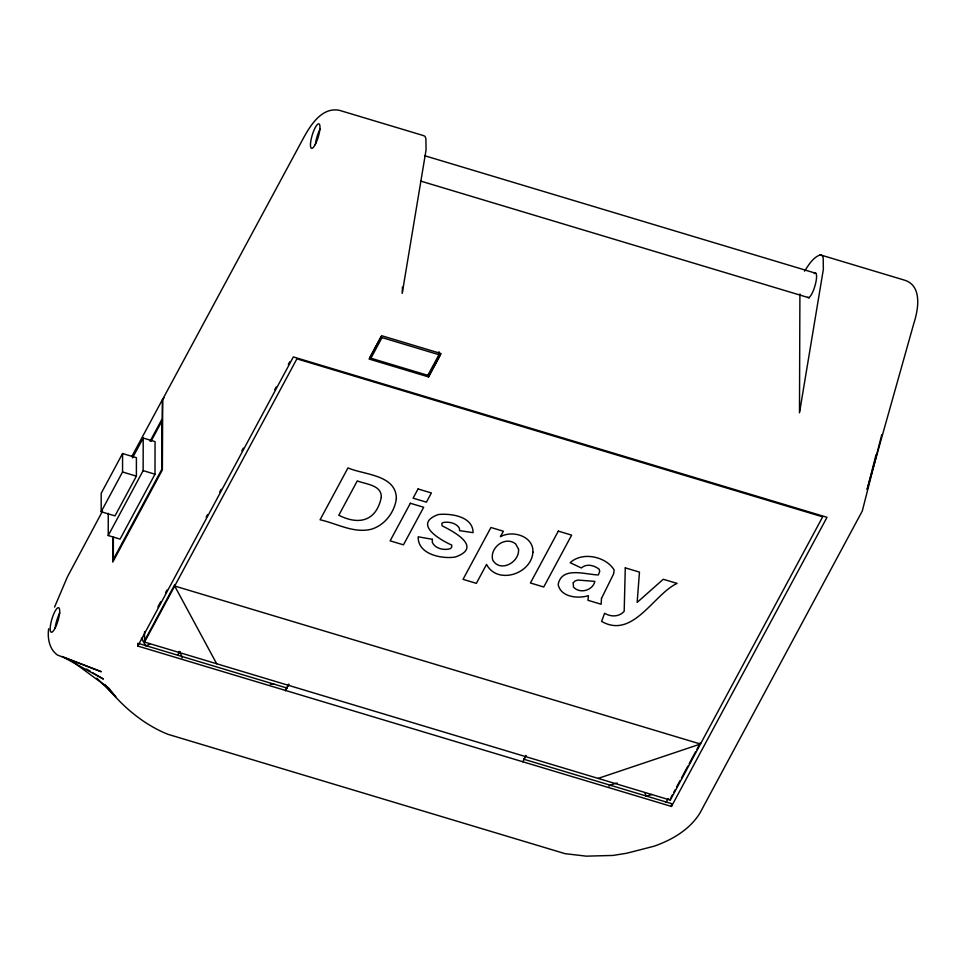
<?xml version="1.0" encoding="UTF-8"?>
<svg xmlns="http://www.w3.org/2000/svg" width="966" height="966" viewBox="0 0 966 966"><rect width="100%" height="100%" fill="white"/><g stroke="black" fill="none" stroke-linecap="round" stroke-linejoin="round"><path stroke-width="1.45" d="M101.164 511.739L101.201 493.264L122.573 453.525L136.411 457.691L136.387 476.153L115.002 515.892L101.164 511.739L122.549 472L122.573 453.525M132.511 457.908L143.197 438.045L155.055 441.607L154.995 474.197L120.086 539.1L108.228 535.538L108.264 513.32M112.805 536.891L112.768 562.091L162.36 469.899L162.723 399.2L303.807 137.426C310.871 124.614 322.233 106.815 339.452 110.341L422.927 135.421L424.955 136.278L425.897 138.5L426.066 149.935L402.194 293.447M113.36 536.855L113.324 559.435L161.733 469.452L161.817 421.273L151.131 441.124M137.8 646.049L293.338 356.925L827.005 517.293L671.467 806.441L137.8 646.049L137.812 643.211M108.228 535.538L143.137 470.635L143.197 438.045M144.538 642.076L296.9 358.845L822.658 516.858L670.295 800.09L144.538 642.076L144.55 631.728M216.674 663.751L174.689 586.024L174.689 584.708L144.538 640.796M402.424 287.131L402.399 292.167M428.578 376.921L441.112 353.58L381.618 335.697L369.084 359.038L428.578 376.921L428.578 374.12M438.95 351.733L438.938 354.691L427.829 375.351M670.295 800.09L670.295 798.773M671.467 806.441L671.479 803.603L523.56 759.155M598.147 778.403L700.447 744.025L700.447 742.721L696.945 749.278M799.908 293.942L799.486 412.844M48.65 628.794C47.322 638.14 49.314 649.345 57.477 655.045L101.285 671.72L62.174 656.494L103.41 679.062L93.038 672.904M164.111 397.738L162.421 399.622L162.216 418.701L150.092 441.233M799.703 411.564L823.358 269.345L823.189 257.898L822.247 255.676L820.219 254.831C812.804 257.608 808.651 264.938 804.509 271.192M881.741 434.76L862.288 511.014L699.746 813.408C689.313 829.915 671.841 840.009 653.897 846.264L626.692 853.244L612.951 855.441L586.302 856.154L565.062 853.666L167.782 734.257C142.413 723.957 121.474 705.591 104.787 684.423M876.029 454.757L867.118 489.52L913.945 323.006C918.388 309.241 922.627 285.006 903.693 279.911L820.219 254.831M54.555 607.107L67.33 577.028L102.517 511.135M523.753 759.638L526.011 755.424L522.799 761.776M131.762 456.616L162.421 399.622M157.881 606.962L160.682 601.746M165.584 592.617L166.997 590.021M206.156 517.221L207.581 514.564M219.729 491.984L221.154 489.327M241.886 450.796L243.311 448.139M274.755 389.684L276.191 387.028M288.339 364.448L289.764 361.791M370.908 358.241L382.017 337.593M665.985 802.517L668.122 798.544M670.996 797.505L672.396 794.861M673.797 792.289L675.21 789.681M676.611 787.073L680.112 780.528M681.513 777.956L687.828 766.183M689.229 763.611L695.544 751.85M285.284 690.69L288.822 684.133L285.61 690.497M149.742 644.177L145.818 645.904L141.41 638.2M651.929 794.463L646.206 796.286L644.974 793.014M270.347 684.278L274.187 684.206M424.569 155.683L816.053 273.342M420.705 181.089L809.303 297.878M143.137 470.635L154.995 474.197M122.549 472L136.387 476.153M174.689 586.024L700.447 744.025M139.249 643.646L287.168 688.106M86.554 669.052L90.442 671.358M71.907 661.046L109.073 688.396L115.763 696.764L96.89 678.156M55.195 627.755A12.775 3.152 -73.3 0 1 59.795 612.903M315.471 143.91A12.775 3.152 -73.3 0 1 320.084 129.058M814.229 273.583A12.775 3.152 -73.3 0 1 815.183 285.115A12.775 3.152 -73.3 0 1 807.697 297.286M180.099 651.555A23.425 17.497 0.1 0 1 177.708 654.489M179.096 651.374A23.425 17.497 0.1 0 1 182.127 657.81M608.966 786.095A23.425 17.497 0.1 0 1 617.117 783.015M625.292 567.863L624.181 611.297C619.158 617.069 610.838 617.045 604.607 613.265L601.613 621.404C632.935 639.444 653.668 594.223 677.069 583.416L663.268 579.274L637.162 602.41L639.468 572.114L625.292 567.863M432.37 539.306L432.297 542.252C434.966 548.724 444.3 550.68 450.434 548.603L451.677 547.239L451.738 545.09C439.011 539.342 412.917 523.705 438.31 514.54C450.929 513.175 473.147 516.448 473.062 532.664L459.562 530.624L459.442 528.342C456.435 522.92 448.417 521.314 442.778 522.63L441.788 523.644L442.15 525.842C455.469 532.459 482.469 547.541 455.203 557.056C441.534 559.145 417.662 554.315 418.181 536.806L432.37 539.306M518.525 549.123C519.817 562.405 500.014 573.031 492.684 559.966C489.484 547.843 504.989 535.599 515.615 543.87L518.525 549.123M601.468 598.485L601.142 604.245L587.968 600.284L588.427 595.66C578.091 598.896 560.678 597.278 558.155 584.515C561.705 565.919 585.638 574.698 598.365 574.927L599.741 571.341L599.198 569.288C594.416 565.339 586.41 563.238 581.387 567.984L570.182 562.719C582.341 551.224 606.165 556.561 614.147 570L613.639 573.828L601.468 598.485M396.338 498.903C394.357 512.463 384.879 525.021 371.572 529.175C353.894 533.703 336.856 523.475 320.072 519.78L347.977 467.906C363.735 474.91 396.603 474.511 396.338 498.903M532.918 552.202C531.421 574.106 497.381 585.046 486.55 564.422L476.359 583.355L463.04 579.346L490.945 527.484L503.358 531.215L500.4 536.734C512.499 529.851 533.8 536.106 532.918 552.202M381.304 497.369C376.329 520.867 359.34 525.601 338.8 515.252L357.287 480.899C365.885 484.328 381.811 484.932 381.304 497.369M573.273 582.764L573.418 587.002C579.636 594.078 592.653 590.721 594.875 581.399L577.765 580.047L574.963 581.025L573.273 582.764M380.833 337.231L369.724 357.879L429.013 375.702L440.122 355.053L380.833 337.231M410.345 503.262L390.143 540.839L403.462 544.836L423.676 507.259L410.345 503.262M418.036 488.965L413.086 498.166L426.417 502.163L431.367 492.974L418.036 488.965M558.324 531.119L530.419 582.993L543.737 587.002L571.643 535.128L558.324 531.119M315.206 144.61A12.775 3.152 -73.3 0 0 319.36 124.191A12.775 3.152 -73.3 0 0 311.112 139.515A12.775 3.152 -73.3 0 0 315.206 144.61M54.929 628.455A12.775 3.152 -73.3 0 0 59.071 608.037A12.775 3.152 -73.3 0 0 50.824 623.36A12.775 3.152 -73.3 0 0 54.929 628.455"/></g></svg>
